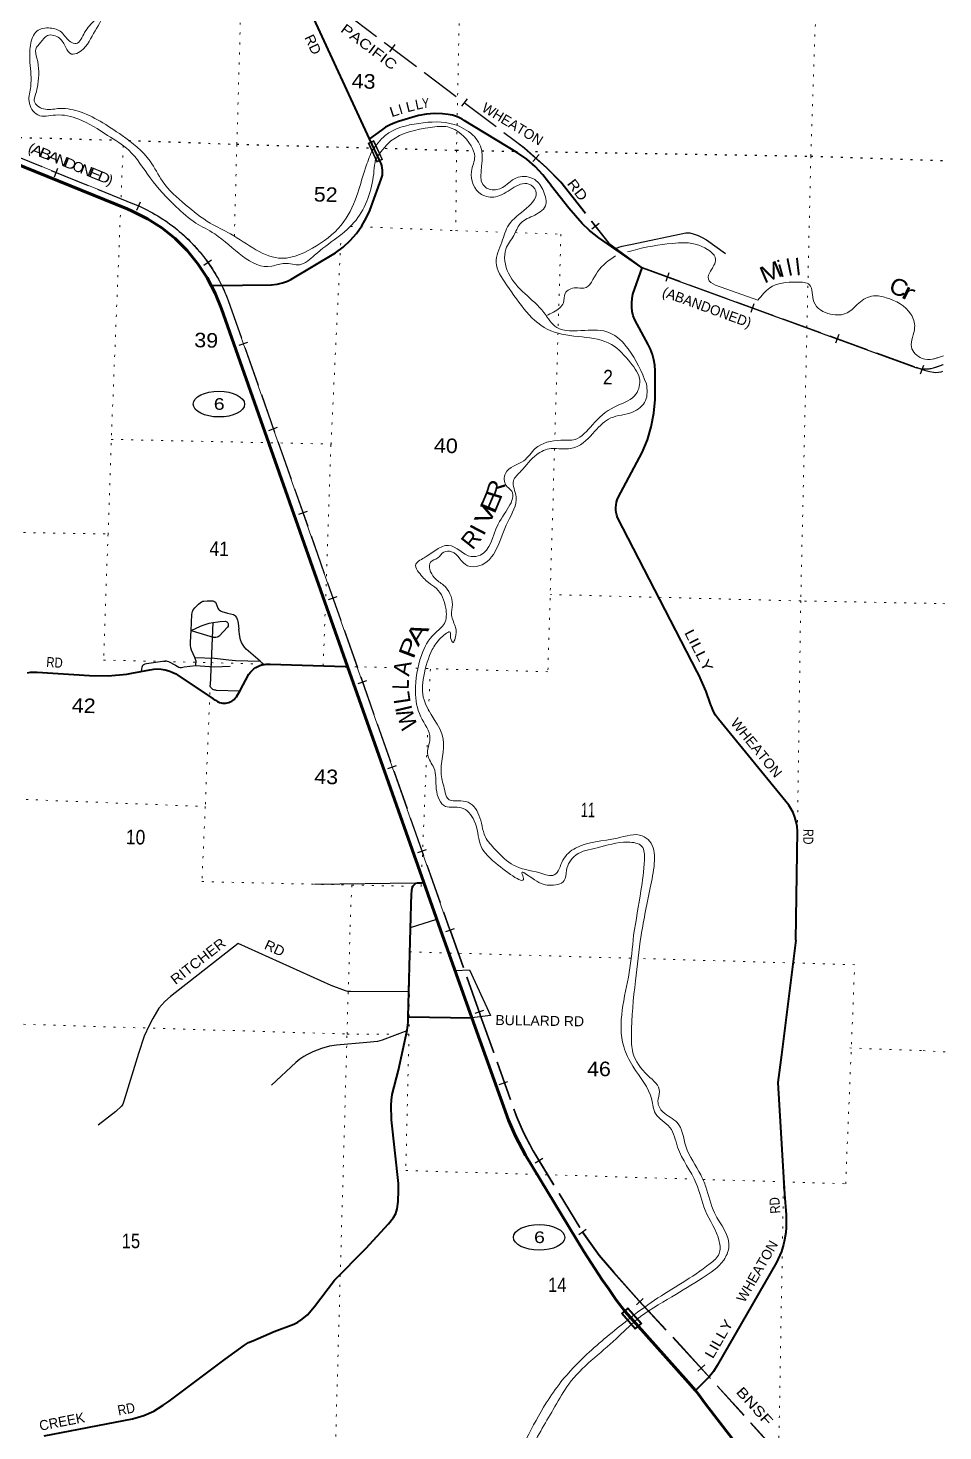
# Model space of a CAD drawing. Header units: feet. Extents: x -757852 to -501257, y -360805 to -170898.
# Drawn here: x -672638 to -661628, y -316927 to -300043 of the extents above; entities that cross this region are included whole.
import ezdxf
from ezdxf.enums import TextEntityAlignment as Align

# ---------------------------------------------------------------- set-up
doc = ezdxf.new("R2010")
doc.units = ezdxf.units.FT
doc.header["$LTSCALE"] = 80
doc.linetypes.add('DOTTED', pattern=[1.5, 0.3, -1.2])
doc.linetypes.add('LONG_DASHED', pattern=[7.5, 6, -1.5])
for name, color, linetype, lineweight in [('17', 7, 'Continuous', 25), ('23', 7, 'Continuous', 70), ('26', 7, 'Continuous', 40), ('27', 7, 'Continuous', 13), ('29', 7, 'Continuous', 25), ('34', 7, 'Continuous', 13), ('39', 7, 'Continuous', 13), ('41', 7, 'Continuous', 13), ('59', 7, 'Continuous', 13), ('6', 7, 'DOTTED', 25), ('61', 7, 'Continuous', 13), ('63', 7, 'Continuous', 25), ('7', 7, 'DOTTED', 13)]:
    doc.layers.add(name, color=color, linetype=linetype, lineweight=lineweight)
doc.layers.add('30', color=7, linetype='Continuous')

msp = doc.modelspace()

# ---------------------------------------------------------------- linework, layer by layer
at = {"layer": '17'}
for centre, major_axis in [((-670341.85, -304569.59), (-309.24, 1)), ((-666487.9, -314597.8), (309.24, -1))]:
    msp.add_ellipse(centre, major_axis=major_axis, ratio=0.500121, dxfattribs=at)
at = {"layer": '23'}
for p, q in [((-667874.34, -310327.79), (-668792.99, -307726.09)), ((-667673.58, -310894.64), (-667874.34, -310327.79)), ((-667673.58, -310894.64), (-667295.82, -311954.81))]:
    msp.add_line(p, q, dxfattribs=at)
for points in [[(-670434.73, -303140.3), (-670480.89, -303051.1), (-670593.63, -302879.88), (-670723.64, -302721.38), (-670869.52, -302577.34), (-671029.65, -302449.33), (-671202.28, -302338.77), (-671385.53, -302246.86), (-671447.35, -302221.05), (-673921.51, -301216.38), (-674613.98, -300935.19), (-674770.41, -300872.89), (-674946.4, -300785.21), (-675112.25, -300679.62), (-675266.16, -300557.28), (-675406.44, -300419.51), (-675531.55, -300267.84), (-675640.12, -300103.92), (-675657.88, -300073.13), (-675695.41, -300002.14)], [(-668792.99, -307726.09), (-670311.99, -303424.09), (-670386.67, -303233.17), (-670434.73, -303140.3)], [(-667295.82, -311954.81), (-666856.61, -313187.42), (-666773.31, -313379.66), (-666652.17, -313608.27), (-665948.58, -314766.45), (-665727.95, -315107.18), (-665654.18, -315213.81), (-665564.01, -315345.04), (-665457.45, -315484.47), (-664692.73, -316340.2), (-664606.94, -316441.72)], [(-664606.94, -316441.72), (-664573.37, -316481.45), (-664491.26, -316597.17), (-663515.28, -317860.75), (-662942.01, -318550.01), (-662072.15, -319536.13)]]:
    msp.add_lwpolyline(points, dxfattribs=at)
at = {"layer": '26'}
for p, q in [((-668529.22, -301377.33), (-668528.09, -301376.51)), ((-668062.19, -311942.9), (-668035.33, -310884.1)), ((-668062.19, -311942.9), (-667295.82, -311954.81))]:
    msp.add_line(p, q, dxfattribs=at)
for points in [[(-668528.09, -301376.51), (-669223.65, -299876.92)], [(-663397.87, -311018.89), (-663379.99, -309709.05), (-663384.12, -309651.52), (-663394.24, -309594.74), (-663410.24, -309539.33), (-663431.94, -309485.89), (-663459.11, -309435.02), (-663483.93, -309397.45), (-664328.08, -308360.88), (-664363.43, -308311.64), (-664393.43, -308258.97), (-664411.23, -308218.34), (-664418.48, -308200.62), (-664430.12, -308168.34), (-664478.11, -308029.87), (-664566.58, -307827.16), (-664585.32, -307792.73), (-665542.78, -305933.89), (-665553.02, -305904.56), (-665560.13, -305874.32), (-665564.05, -305843.5), (-665564.72, -305812.45), (-665562.15, -305781.49), (-665556.35, -305750.97), (-665547.39, -305721.23), (-665536.19, -305694.29), (-665504.78, -305632.14), (-665249.71, -305153.55), (-665185.58, -305000.23), (-665137.83, -304841.05), (-665106.98, -304677.75), (-665093.36, -304512.12), (-665092.95, -304495.09), (-665092.73, -304217.44), (-665092.71, -304191.88), (-665092.25, -304167.44), (-665095.52, -304101.99), (-665105.77, -304036.26), (-665122.83, -303971.96), (-665146.52, -303909.8), (-665176.58, -303850.45), (-665337.34, -303555.64), (-665354.59, -303505.86), (-665366.53, -303454.54), (-665373.05, -303402.26), (-665374.07, -303349.59), (-665369.58, -303297.1), (-665359.62, -303245.36), (-665359.36, -303244.32), (-665247.53, -302930.66), (-665770.44, -302567.75), (-665881.37, -302481.49), (-665970.8, -302396.62), (-666132.32, -302212.74), (-666337.41, -301947.52), (-666356.6, -301922.7), (-666375.06, -301897.52), (-666442.57, -301808.28), (-666534.44, -301710.13), (-666636.06, -301622.13), (-666746.33, -301545.23), (-667389.14, -301155.44), (-667414.24, -301140.22), (-667439.14, -301127.67), (-667460.25, -301117.06), (-667507.86, -301099.09), (-667532.08, -301092.75), (-667557, -301086.22), (-667582.08, -301082.94), (-667651.73, -301073.84), (-667747.14, -301071.42), (-667842.29, -301078.99), (-667936.13, -301096.47), (-667939.85, -301097.38), (-668179.94, -301168.32), (-668224.97, -301182.82), (-668281.77, -301207.11), (-668335.72, -301237.21), (-668386.23, -301272.78), (-668528.09, -301376.51)], [(-668390.6, -301672.92), (-668404.32, -301643.34), (-668528.09, -301376.51)], [(-670434.73, -303140.3), (-670406.35, -303140.11), (-669706.95, -303135.26), (-669641.76, -303126.17), (-669577.87, -303110.32), (-669515.99, -303087.88), (-669474.79, -303068.67), (-668938.5, -302746.9), (-668846.47, -302678.65), (-668762.07, -302601.16), (-668686.24, -302515.27), (-668619.8, -302421.92), (-668563.48, -302322.15), (-668527.16, -302241.01), (-668388.41, -301863.55), (-668379.24, -301838.61), (-668374.29, -301813.55), (-668373.16, -301807.53), (-668370.95, -301780.17), (-668371.61, -301752.73), (-668375.14, -301725.51), (-668381.5, -301698.81), (-668390.61, -301672.92)], [(-672575.92, -307793.98), (-672541.07, -307795.24), (-672530.32, -307796.37), (-671897.31, -307837.12), (-671673.46, -307839.64), (-671450.58, -307818.74), (-671390.46, -307809.04), (-671171.95, -307765.84), (-671126.57, -307758.65), (-671080.69, -307756.25), (-671034.8, -307758.66), (-670989.42, -307765.85), (-670945.04, -307777.75), (-670902.15, -307794.22), (-670861.21, -307815.08), (-670834.11, -307832.08), (-670408.63, -308117.33), (-670383.78, -308133.99), (-670358.63, -308149.13), (-670351.1, -308152.99), (-670333.53, -308159.79), (-670315.35, -308164.72), (-670296.75, -308167.73), (-670277.94, -308168.77), (-670259.13, -308167.83), (-670240.51, -308164.94), (-670222.3, -308160.12), (-670204.69, -308153.42), (-670187.88, -308144.92), (-670172.05, -308134.7), (-670157.38, -308122.89), (-670144.02, -308109.61), (-670132.12, -308095), (-670130.82, -308093.2), (-670084.68, -308015.68), (-669979.54, -307819.04), (-669962.45, -307796.31), (-669943.09, -307775.5), (-669921.65, -307756.82), (-669898.38, -307740.49), (-669873.52, -307726.68), (-669847.36, -307715.54), (-669820.18, -307707.2), (-669792.28, -307701.75), (-669773.32, -307700.07), (-669754.72, -307699.37), (-669723.32, -307699.84), (-668823.87, -307725.21), (-668792.99, -307726.09)], [(-672645.04, -307802.38), (-672610.7, -307796.36), (-672575.92, -307793.98)], [(-668035.33, -310884.1), (-668021.8, -310459.34), (-668021, -310434.22), (-668018.11, -310409.34), (-668017.65, -310406.73), (-668013.82, -310393.35), (-668008.62, -310380.43), (-668002.09, -310368.13), (-667995.28, -310358), (-667972.15, -310332.83), (-667950.49, -310331.71), (-667903.56, -310329.3), (-667874.34, -310327.79)], [(-663397.87, -311018.89), (-663571.3, -312399.46), (-663613.65, -312731.91), (-663534.44, -314078.9), (-663515.34, -314325.08), (-663514.91, -314480.42), (-663519.48, -314539.85), (-663534.43, -314626.19), (-663546.9, -314683.88), (-663572.03, -314766.17), (-663632.93, -314900.24), (-664343.8, -316139.69), (-664390.51, -316210.38), (-664437.07, -316271.07), (-664606.94, -316441.72)], [(-672445.75, -316986.5), (-671380.82, -316780.2), (-671244.97, -316741.24), (-671126.17, -316690.94), (-671011.94, -316617.79), (-670938.8, -316567.08), (-670264.97, -316062.69), (-670033.64, -315894.14), (-669985, -315864.55), (-669934.74, -315841.69), (-669675.92, -315732.25), (-669441.26, -315640.52), (-669393.29, -315619.95), (-669338.79, -315583.68), (-669274.49, -315528.51), (-669190.43, -315430.19), (-668951.57, -315111), (-668573.76, -314730.53), (-668300.1, -314434.65), (-668240.7, -314356.93), (-668213.29, -314308.92), (-668197.3, -314254.06), (-668183.59, -314164.9), (-668179.02, -314034.6), (-668179.19, -313948.26), (-668265.66, -313182.49), (-668269.27, -313004.75), (-668264.7, -312945.31), (-668254.45, -312877.07), (-668179.37, -312584.05), (-668077.36, -312104.9), (-668064.8, -312009.19), (-668062.19, -311942.9)]]:
    msp.add_lwpolyline(points, dxfattribs=at)
at = {"layer": '29'}
for p, q in [((-665247.53, -302930.66), (-661956.98, -304127.52)), ((-670414.4, -307197.63), (-670448.47, -307949.93)), ((-670674.52, -307295.39), (-670397.94, -307376.25)), ((-669803.88, -307698.75), (-669845.89, -307663.14)), ((-670372.55, -308012.33), (-670087.91, -308019.53)), ((-667975.49, -310333), (-669192.43, -310348.99)), ((-668034.78, -310866.86), (-667718.15, -310768.78))]:
    msp.add_line(p, q, dxfattribs=at)
for points in [[(-665575.67, -302701.12), (-665526.91, -302679.52), (-665490.18, -302668.71), (-665369.17, -302642.77), (-664720.89, -302508.73), (-664673.34, -302508.73), (-664634.45, -302519.54), (-664573.94, -302541.15), (-664524.24, -302562.77), (-664472.38, -302593.04), (-664243.32, -302757.35)], [(-661956.98, -304127.52), (-661890.34, -304143.45), (-661857.11, -304146.96), (-661819.02, -304146.69), (-661794.71, -304144.53), (-661770.67, -304140.47), (-661715.57, -304125.34), (-661690.45, -304117.5), (-661626.97, -304091.83)], [(-670674.52, -307295.39), (-670668.69, -307101.56), (-670665.18, -307083.45), (-670662.2, -307071.29), (-670656, -307057.51), (-670649.24, -307045.34), (-670633.03, -307022.64), (-670588.73, -306977.24), (-670563.88, -306956.7), (-670554.97, -306951.03), (-670544.43, -306944.81), (-670534.44, -306941.84), (-670521.74, -306939.4), (-670481.76, -306938.32), (-670415.05, -306937.51), (-670403.96, -306939.4), (-670389.92, -306946.97), (-670382.09, -306952.65), (-670376.95, -306961.02), (-670354.26, -307024.8), (-670345.36, -307038.05), (-670337.79, -307046.69), (-670320.77, -307058.32), (-670304.3, -307065.61), (-670238.65, -307084.26), (-670166.25, -307101.56), (-670153.84, -307108.04), (-670144.39, -307116.96), (-670129.52, -307139.39), (-670117.1, -307169.12), (-670111.7, -307187.49), (-670108.99, -307204.25), (-670100.88, -307276.13)], [(-670674.52, -307295.39), (-670562.53, -307241.82), (-670530.12, -307229.39), (-670493.92, -307217.5), (-670457.73, -307207.23), (-670414.4, -307197.63)], [(-670414.4, -307197.63), (-670356.16, -307188.85), (-670325.36, -307186.69), (-670265.4, -307183.45), (-670254.05, -307185.61), (-670245.95, -307190.48), (-670235.14, -307200.74), (-670230.28, -307210.47), (-670228.12, -307234.26), (-670230.28, -307241.82), (-670238.92, -307254.8), (-670339.95, -307361.28), (-670350.76, -307369.92), (-670361.02, -307374.79), (-670377.23, -307377.49), (-670388.57, -307376.95), (-670397.94, -307376.25), (-670421.53, -307369.38)], [(-669845.89, -307663.14), (-670012.28, -307518.28), (-670034.97, -307494.5), (-670051.18, -307471.8), (-670070.63, -307438.29), (-670082.52, -307405.85), (-670090.08, -307364.78), (-670100.88, -307276.13)], [(-670632.63, -307619.04), (-670670.85, -307530.72), (-670680.57, -307501.53), (-670683.81, -307472.34), (-670683.81, -307434.51), (-670674.52, -307295.39)], [(-670632.63, -307619.04), (-670394.75, -307626.78), (-670221.84, -307647.41)], [(-670619.25, -307655.3), (-670620.06, -307649.63), (-670622.22, -307641.52), (-670632.63, -307619.04)], [(-671271.8, -307784.57), (-671266.21, -307733.4), (-671262.69, -307721.23), (-671255.4, -307711.78), (-671246.48, -307703.94), (-671228.39, -307695.56), (-671210.83, -307690.97), (-670991.49, -307660.7), (-670974.47, -307659.89), (-670965.29, -307660.97), (-670946.11, -307668.26), (-670862.91, -307712.59), (-670824, -307733.67), (-670809.96, -307737.45), (-670798.07, -307738.53), (-670791.05, -307737.45), (-670758.1, -307733.13), (-670622.49, -307716.58)], [(-670619.25, -307655.3), (-670622.49, -307716.58), (-670398.89, -307732.28), (-670207.68, -307723.43)], [(-670221.84, -307647.41), (-670140.86, -307654.49), (-669845.89, -307663.14)], [(-670372.55, -308012.33), (-670389.66, -308011.49), (-670401.54, -308008.25), (-670413.97, -308002.84), (-670425.59, -307993.93), (-670442.6, -307974.19), (-670446.38, -307964.46), (-670448.47, -307949.93)], [(-668054.62, -311644.44), (-668757.97, -311639.67), (-668790.9, -311637.61), (-668816.23, -311631.13), (-668991.97, -311567.32), (-670108.46, -311060.64), (-670922.82, -311697.32), (-670991.4, -311760.32), (-671062.76, -311837.34), (-671135.74, -311962.39), (-671182.11, -312047.37), (-671240.07, -312175.31), (-671310.17, -312384.89), (-671485.35, -312960.11), (-671498, -312994.57), (-671515.48, -313019.28), (-671582.06, -313084.76), (-671796.04, -313247.26)], [(-667497.92, -311387.63), (-667326.26, -311377.67), (-667074.85, -311927.28), (-667295.82, -311954.81)], [(-668078.37, -312112.59), (-668378.68, -312224.66), (-668432.84, -312238.88), (-668562.1, -312253.13), (-668924.67, -312284.18), (-669011.15, -312298.38), (-669107.82, -312325.36), (-669212.77, -312366.54), (-669282.73, -312399.49), (-669319.78, -312420.08), (-669367.11, -312453.02), (-669416.63, -312491.19), (-669709.02, -312766.65)]]:
    msp.add_lwpolyline(points, dxfattribs=at)
at = {"layer": '34'}
for p, q in [((-674585.21, -300856.2), (-671356.67, -302164.14)), ((-670229.24, -303323.52), (-667565.27, -310896.32))]:
    msp.add_line(p, q, dxfattribs=at)
msp.add_arc((-672133.58, -304047.5), 2037.32, 20.8157, 67.58339, dxfattribs=at)
at = {"layer": '39'}
msp.add_line((-664366.47, -303136.38), (-663855.15, -303318.61), dxfattribs=at)
for points in [[(-673909.71, -295794.79), (-674002.76, -295816.37), (-674036.71, -295954.19), (-674057.66, -296058.18), (-674158.92, -296085.57), (-674258.06, -296109), (-674203.7, -296178.85), (-674043.86, -296141), (-673990.75, -296329.45), (-674006.84, -296694.97), (-673858.52, -297002.66), (-673745.65, -297210.84), (-673795.94, -297358.26), (-674007.84, -297388.66), (-674416.85, -297423.73), (-674561.95, -297510.24), (-674573.4, -297706.99), (-674435.56, -297811.3), (-674213.62, -298000.35), (-674154.15, -298176.91), (-674223.26, -298277.57), (-674352.75, -298308.21), (-674559.91, -298312.6), (-674700.53, -298455.54), (-674796.5, -298656.01), (-674911.95, -298833.82), (-675121.78, -299081.44), (-675182.76, -299325.09), (-675117.82, -299521.91), (-675028.32, -299556.53), (-674962.98, -299592.5), (-674781.76, -299800.54), (-674547.73, -300134.7), (-674364.51, -300342.8), (-674189.97, -300647.18), (-674192.66, -300818.02), (-674151.84, -300941.8), (-674044.98, -301003.03), (-673938.56, -301080.34), (-673744.21, -300956.96), (-673552.89, -300724.92), (-673440.24, -300502.8), (-673208.7, -300269.85), (-672505.38, -299766.28), (-672196.04, -299627.95), (-672087.48, -299554.51), (-671988.47, -299462.71), (-671907.3, -299434.77), (-671791.06, -299520.39), (-671746.54, -299728.72), (-671834.92, -299945.47), (-671957.62, -300094.94), (-672059.8, -300228.88), (-672127.6, -300208.93), (-672236.98, -300093.33), (-672372.3, -300043.38), (-672532.14, -300081.24), (-672609.15, -300250.05), (-672614.84, -300457), (-672606.79, -300748.79), (-672625.71, -300925.22), (-672521.67, -301088.93), (-672306.64, -301090.78), (-672028.55, -301138.6), (-671680.18, -301335.13), (-671425.83, -301515.02), (-671169.6, -301845.76), (-670855.56, -302194.17), (-670617.71, -302389.69), (-670392.16, -302520.52), (-669705.35, -302909.29), (-669547.63, -302875.4), (-669371.21, -302892.29), (-669189.44, -302775.59), (-668691.05, -302353.9), (-668478.73, -301796.69), (-668462.92, -301660.39), (-668455.41, -301623.39)], [(-673351.1, -296240.37), (-673581.48, -296211.95), (-673683.66, -296126.72), (-673809.18, -295940.3), (-673858.51, -295906.78), (-673907.99, -295951.68), (-673916.62, -296045.95), (-673857.26, -296226.53), (-673878.69, -296420.99), (-673908.25, -296691.64), (-673821.99, -296917.19), (-673648.98, -297131.04), (-673638.38, -297330.4), (-673680.58, -297476.03), (-673817.67, -297490.38), (-674323.09, -297522.81), (-674477.46, -297580.92), (-674469.96, -297673.62), (-674278.11, -297787.45), (-674065.89, -297964.17), (-674051.77, -298181.72), (-674121.19, -298366.82), (-674249.61, -298431.68), (-674498.51, -298418.84), (-674597.46, -298508.63), (-674730.25, -298732.22), (-674843.07, -298960.37), (-674994.06, -299115.09), (-675071.02, -299281.89), (-674970.77, -299437.46), (-674759.54, -299650.34), (-674624.91, -299871.19), (-674489.5, -300063.9), (-674330.9, -300217.04), (-674123.09, -300554.5), (-674097.31, -300786.45), (-674035.86, -300890.68), (-673888.22, -300930.91), (-673708.77, -300764.9), (-673501.81, -300402.59), (-673197.41, -300151.52), (-672257.93, -299539.79), (-672082.27, -299438.03), (-671954.97, -299340.97), (-671759.34, -299390.56), (-671664.5, -299596.24), (-671714.09, -299864.33), (-671849.44, -300107.95), (-672030.65, -300338.26), (-672115.57, -300356.04), (-672183.77, -300277.77), (-672261.07, -300165.06), (-672402.91, -300133.03), (-672487.64, -300217.18), (-672546.09, -300296.01), (-672531.05, -300407.01), (-672521.65, -300722.96), (-672546.95, -300838.9), (-672563.34, -300922.9), (-672451.34, -301016.45), (-672278.38, -301013.14), (-672033.99, -301043.95), (-671770, -301165.78), (-671507.33, -301335.84), (-671168.14, -301646.73), (-671020, -301888.05), (-670744.31, -302169.06), (-670446.87, -302390.34), (-670201.24, -302521.72), (-669582.13, -302814.13), (-669167.46, -302663.69), (-668836.28, -302372.05), (-668669.93, -302024.71), (-668577.33, -301727.64), (-668502.72, -301526.33)], [(-668502.72, -301526.33), (-668339.41, -301336.01), (-667937.4, -301190.16), (-667511.63, -301203.81), (-667287.11, -301330.84), (-667177.21, -301520.67), (-667134.44, -301960.13), (-666996.51, -301988.03), (-666741.13, -301838.17), (-666540.93, -301867.78), (-666434.22, -302007.43), (-666412.97, -302184.96), (-666565.04, -302305.47), (-666718.44, -302401.81), (-666792.62, -302540.54), (-666887.54, -302702.83), (-666855.38, -302995.27), (-666430.17, -303467.37), (-666276.3, -303646.51), (-665939.58, -303681.86), (-665640.85, -303710.14), (-665415.06, -303905.32), (-665194.94, -304326.23)], [(-668455.41, -301623.39), (-668270.88, -301402.23), (-667796.66, -301238.92), (-667586.84, -301233.93), (-667307.64, -301460.74), (-667262.92, -301588.64), (-667302.04, -301768.54), (-667183.02, -302045.26), (-667010.94, -302074.1), (-666811.17, -301972.99), (-666610.77, -301922.17), (-666526.56, -302002.89), (-666638.82, -302210.95), (-666853.41, -302412.2), (-666937.49, -302619.02), (-667004.55, -302864.51), (-666879.28, -303133.36), (-666347.76, -303686.78), (-665969.91, -303761.46), (-665616.6, -303851.55), (-665387.45, -304070.96)], [(-665422.4, -302737.75), (-665356.27, -302718.56), (-664887.62, -302634.86), (-664566.63, -302657.71), (-664363.89, -302829.9), (-664424.45, -302969.25), (-664451.21, -303065.04), (-664366.47, -303136.38)], [(-666400.8, -303502.89), (-666239.65, -303410.24), (-666195.81, -303351.12), (-666174.58, -303237.08), (-666048.11, -303170.16), (-665949.75, -303174.87), (-665783.47, -302976.32), (-665568.43, -302785.81)], [(-663855.15, -303318.61), (-663712.36, -303169.69), (-663384.81, -303100.23), (-663234.94, -303132.48), (-663180.32, -303339.07), (-662979.37, -303487.34), (-662779.91, -303470.67), (-662642.02, -303353.8), (-662462.72, -303266.2), (-662310.56, -303288.46), (-662014.47, -303485.57), (-661968.68, -303647.69), (-662007.23, -303879.88), (-661878.42, -304020.14), (-661751.99, -304027.62), (-661710.31, -304016.98), (-661668.26, -304004.05), (-661622.89, -303986.7)], [(-665387.45, -304070.96), (-665276.76, -304285.12), (-665338.09, -304468.44), (-665585.05, -304604.45), (-665846.23, -304818.49), (-666056.08, -304993.72), (-666227.25, -305005.13), (-666533.48, -305103.33), (-666672.2, -305250.34), (-666893.5, -305403.14), (-666883.47, -305550.2), (-666830.57, -305599.91), (-666980.66, -306014.05), (-667193.92, -306386.24), (-667304.95, -306403.31), (-667576.64, -306269.2), (-667718.68, -306317.6), (-667870.19, -306418.02), (-667975.28, -306511.66), (-667935.37, -306595.19), (-667818.12, -306717.04), (-667723.58, -306787.99), (-667611.55, -307026.31), (-667626.62, -307208.88), (-667748.61, -307332.22), (-667904.6, -307595.39), (-667976.74, -308025.74), (-667912.78, -308331.11), (-667801.35, -308591.54), (-667829.03, -308793.87), (-667754.84, -308946.71), (-667725.66, -309200.87), (-667614.85, -309411.01), (-667426.32, -309426.22), (-667267.88, -309585.38), (-667197.12, -309862.79), (-667008.53, -310095.17), (-666679.42, -310261.01), (-666696.12, -310210.28), (-666577.2, -310271.85), (-666362.54, -310360.16), (-666186.14, -310304.66), (-666158.66, -310182.75), (-666047.01, -309996.79), (-665791.33, -309909.28), (-665421.6, -309840.97), (-665252.14, -309891.85), (-665220.41, -310053.58), (-665262.83, -310426.43), (-665350.43, -310962.06)], [(-665194.94, -304326.23), (-665207.01, -304526.31), (-665363.65, -304666.81), (-665624.86, -304736.07), (-665816.19, -304895.72), (-666056.72, -305090.22), (-666218.02, -305107.93), (-666342.55, -305104.53), (-666517.39, -305176.15), (-666707.88, -305378.06), (-666797.45, -305492.23), (-666764.54, -305684.16), (-666865.29, -305985.03), (-667211.58, -306516.46), (-667348.22, -306514.73), (-667540.58, -306346.6), (-667635.15, -306350.04), (-667707.44, -306420.46), (-667793.24, -306470.39), (-667748.17, -306658.62), (-667638.06, -306748.1), (-667531.88, -306980.23), (-667541.45, -307108.66), (-667493.32, -307258.77), (-667498.86, -307387.31), (-667522.34, -307436.94), (-667553.04, -307383.82), (-667559.14, -307313.28), (-667665.47, -307378.73), (-667774, -307524.56), (-667877.31, -307845.47), (-667873.05, -308129.11), (-667642.73, -308597.89), (-667666.61, -309027.54), (-667623.6, -309217.73), (-667588.15, -309317.23), (-667372, -309351.29), (-667211.66, -309514.53), (-667136.38, -309773.97), (-667014.1, -309932.14), (-666796.12, -310119.07), (-666481.09, -310212.14), (-666304.83, -310235.06), (-666201.49, -310058.92), (-666048.7, -309912.29), (-665544.86, -309791.35), (-665246.65, -309765.32), (-665157.97, -309830.08), (-665100, -310060.89), (-665144.23, -310353.26), (-665207.2, -310669.24), (-665261.15, -310965.02)], [(-665350.18, -310960.53), (-665404.15, -311408.69), (-665469.75, -312301.74), (-665358.41, -312538.43), (-665131.58, -312941.55), (-665088.38, -313105.78), (-664914.64, -313273.98), (-664821.39, -313510.12), (-664597.61, -313947.34), (-664488.93, -314270.44), (-664319.54, -314645.67), (-664322.03, -314792.42), (-664430.28, -314913.84), (-665099.07, -315354.11), (-665421.94, -315591.69), (-665913.03, -316005.19), (-666224.74, -316337.64), (-666401.32, -316589.72), (-666639.62, -317018.94), (-666762.56, -317357.13), (-666703.28, -317652.58), (-666444.36, -317861.58), (-665794.8, -318178.99), (-665472.66, -318096.26), (-665003.86, -317885.23), (-664624.11, -317693.62), (-664417.21, -317567.16), (-664194.7, -317652.36), (-664160.21, -317838.45), (-664272.27, -318215.19), (-664422.94, -318671.2), (-664597.52, -318923.35), (-664759.11, -319276.45), (-664947.18, -319510.09), (-665067.82, -319707.55), (-665026, -319851.63), (-664733.63, -319953.03), (-664226.97, -320145.42), (-663856.87, -320202.92), (-663592.94, -320052.04), (-663288.63, -319829.99), (-662952.66, -319689.34), (-662813.2, -319599.05), (-662696.44, -319658.91), (-662677.03, -319812.36), (-662748.5, -320045.52), (-662970.4, -320398.8), (-663282.3, -320737.28), (-663612.39, -321079.24), (-663871.8, -321344.9), (-663937.63, -321590.29), (-663869.92, -321807.56), (-663654.19, -321983.06), (-663488.54, -321955.91), (-663237.89, -321844.86), (-663165.13, -321897.35), (-663116.08, -322067.79), (-663138.9, -322221.97), (-663280.33, -322376.57), (-663621.33, -322746.35), (-663833.19, -323099.94), (-663861.9, -323380.65), (-663643.21, -323590.44), (-663347.18, -323506.91), (-663102.16, -323317.24), (-662878.89, -323050.49), (-662544.07, -322750.92), (-662264.64, -322487.88), (-662156.12, -322394.13)], [(-665261.15, -310965.02), (-665328.86, -311509.53), (-665377.13, -312165.77), (-665359.44, -312375.48), (-665178.87, -312648.47), (-665038.19, -312845.83), (-665057.83, -312961.89), (-664997.39, -313088.43), (-664826.38, -313214.31), (-664722.61, -313501.05), (-664542.25, -313846.45), (-664482.31, -313989.06), (-664375.39, -314304.06), (-664205.34, -314723.56), (-664266.13, -314870.55), (-664524.06, -315087.98), (-664890.81, -315314.18), (-665317.39, -315590.85), (-665559.5, -315816.81), (-666131.09, -316364.62), (-666298.19, -316635.1), (-666593.97, -317169.17), (-666651.58, -317408.77), (-666570.16, -317572.15), (-666122.09, -317905.56), (-665690.69, -318061.47), (-665376.09, -317962.42), (-664800.4, -317674.19), (-664596.62, -317583.84), (-664413.05, -317496.89), (-664164.83, -317530.58), (-664072.72, -317738.53), (-664103.81, -318031.24), (-664278.27, -318476.48), (-664567.32, -319052.99), (-664677.45, -319301.06), (-664808.18, -319500.23), (-664936.42, -319683.39), (-664885.22, -319783.5), (-664524.51, -319884.96), (-664217.43, -320031.06), (-663949.87, -320089.47), (-663708.12, -320006.31), (-663345.51, -319784.01), (-663018.04, -319592.83), (-662828.56, -319510.08), (-662652.27, -319529.52), (-662555.68, -319657.16), (-662626.36, -319864.19), (-662718.62, -320185.21), (-662905.67, -320451.05), (-663454.77, -321051.84), (-663733.83, -321302.83), (-663848.65, -321572.88), (-663744.42, -321779.19), (-663616.29, -321861.52), (-663448.07, -321816.35), (-663181.02, -321760.1), (-663032.28, -321891.33), (-663033.61, -322197.01), (-663132.28, -322399.17), (-663356.01, -322615.63), (-663716.81, -323041.12), (-663786.03, -323266.3), (-663700.1, -323413.72), (-663523.59, -323491.49), (-663254.75, -323376.97), (-663036.4, -323073.86), (-662713.38, -322765.89), (-662412.32, -322453.22), (-662245.77, -322331.57), (-662151.69, -322298.75)]]:
    msp.add_spline(points, degree=3, dxfattribs=at)
at = {"layer": '59'}
for points in [[(-665418.65, -315445.29), (-665253.51, -315632.99), (-665332.34, -315702.35), (-665497.49, -315514.66)], [(-665486.19, -315515.38), (-665419.37, -315456.58), (-665264.79, -315632.26), (-665331.61, -315691.06)]]:
    msp.add_lwpolyline(points, close=True, dxfattribs=at)
at = {"layer": '6'}
msp.add_line((-667177.79, -301519.3), (-666724.75, -301526.78), dxfattribs=at)
for points in [[(-685210.53, -301082.49), (-684050.63, -301125.53), (-678954.13, -301166.38), (-677464.15, -301219.97), (-674176.29, -301319.15), (-671589.11, -301391.84)], [(-671428.08, -301396.78), (-670125.29, -301442), (-668522.84, -301485.83)], [(-668341.23, -301490.79), (-667481.98, -301514.29), (-667278.22, -301517.65)], [(-666531.44, -301529.97), (-663218.48, -301584.63), (-661556.02, -301641.71)]]:
    msp.add_lwpolyline(points, dxfattribs=at)
at = {"layer": '61'}
for p, q in [((-668476.89, -301397.71), (-668371.78, -301624.54)), ((-668371.78, -301624.54), (-668439.83, -301656.07))]:
    msp.add_line(p, q, dxfattribs=at)
msp.add_lwpolyline([(-668439.83, -301656.07), (-668544.94, -301429.24), (-668476.89, -301397.71)], dxfattribs=at)
msp.add_lwpolyline([(-668480.78, -301408.32), (-668534.32, -301433.13), (-668435.93, -301645.45), (-668382.39, -301620.64)], close=True, dxfattribs=at)
at = {"layer": '63'}
for p, q in [((-668286.35, -300330.45), (-668219.76, -300242.13)), ((-667417.69, -300985.3), (-667351.11, -300896.98)), ((-666561.94, -301649.31), (-666488.3, -301566.78)), ((-672320.67, -301834.14), (-672279.14, -301731.63)), ((-671327.81, -302234.78), (-671283.32, -302133.51)), ((-665853.86, -302459.51), (-665766.74, -302391.36)), ((-670520.89, -302896.86), (-670430.74, -302832.77)), ((-664960.27, -303088.91), (-664922.45, -302984.97)), ((-663937.99, -303460.84), (-663900.17, -303356.9)), ((-662915.7, -303832.77), (-662877.89, -303728.82)), ((-670097.23, -303859.99), (-669992.89, -303823.29)), ((-661897.13, -304203.26), (-661859.32, -304099.31)), ((-669739.38, -304885.12), (-669635.04, -304848.42)), ((-669381.11, -305895.71), (-669276.76, -305859)), ((-669023.25, -306920.84), (-668918.91, -306884.13)), ((-668664.98, -307931.42), (-668560.64, -307894.71)), ((-668307.13, -308956.55), (-668202.78, -308919.84)), ((-667948.85, -309967.13), (-667844.51, -309930.43)), ((-667610.85, -310915.84), (-667506.66, -310878.71)), ((-667259.43, -311899.89), (-667155.24, -311862.76)), ((-666967.06, -312757.56), (-666862.87, -312720.43)), ((-666537.02, -313701.16), (-666442.48, -313643.73)), ((-666010.22, -314564.62), (-665920.42, -314500.04)), ((-665315.31, -315408.46), (-665234.43, -315333.01)), ((-664577.34, -316206.61), (-664495.3, -316132.41))]:
    msp.add_line(p, q, dxfattribs=at)
at = {"layer": '63', "linetype": 'LONG_DASHED'}
for p, q in [((-667563.65, -310897.85), (-667199.29, -311920.41)), ((-667559.79, -310896.47), (-667195.43, -311919.03))]:
    msp.add_line(p, q, dxfattribs=at)
for points in [[(-668827.36, -299854.23), (-666663.76, -301485.29), (-666397.63, -301722.74), (-666227.36, -301893.5), (-665648.01, -302634.01), (-665245.58, -302927), (-661950.49, -304125.83), (-661878.44, -304153.2), (-661823.78, -304167.29), (-661784.03, -304176.41), (-661742.62, -304184.7), (-661712.81, -304188.01), (-661681.34, -304185.52), (-661651.52, -304179.72), (-661628.26, -304173.32)], [(-674584.78, -300855.19), (-671356.25, -302163.12), (-671330.97, -302173.75), (-671298.5, -302188.02), (-671266.27, -302202.8), (-671234.01, -302218.24), (-671202.38, -302234.34), (-671170.86, -302250.71), (-671139.69, -302267.87), (-671108.58, -302285.48), (-671078.15, -302303.57), (-671047.88, -302322.37), (-671017.93, -302341.51), (-670988.2, -302361.18), (-670959.09, -302381.52), (-670930.04, -302402.31), (-670901.49, -302423.51), (-670873.35, -302445.31), (-670845.71, -302467.52), (-670818.32, -302490.25), (-670791.24, -302513.31), (-670764.76, -302537.06), (-670738.6, -302561.13), (-670712.86, -302585.8), (-670687.44, -302610.8), (-670662.71, -302636.29), (-670638.27, -302662.11), (-670614.34, -302688.35), (-670590.84, -302715.17), (-670567.92, -302742.22), (-670545.21, -302769.79), (-670523.28, -302797.66), (-670501.59, -302826.04), (-670480.66, -302854.73), (-670460.03, -302883.73), (-670439.98, -302912.97), (-670420.34, -302942.8), (-670401.48, -302972.91), (-670383, -303003.18), (-670364.94, -303034.03)], [(-670364.93, -303034.05), (-670347.53, -303064.93), (-670330.62, -303096.23), (-670314.39, -303128.01), (-670298.62, -303159.73), (-670283.34, -303191.87), (-670268.76, -303224.5), (-670254.64, -303257.06), (-670241.08, -303289.86), (-670228.21, -303323.14), (-667563.56, -310897.85)], [(-667199.38, -311920.45), (-666761.32, -313149.85), (-666680.97, -313335.27), (-666563.12, -313557.68), (-665969.86, -314534.24)], [(-667195.52, -311919.07), (-666757.5, -313148.35), (-666677.27, -313333.49), (-666559.55, -313555.65), (-665966.36, -314532.11)], [(-665966.53, -314531.85), (-665764.99, -314812.11), (-665589.6, -315017.56), (-665285.7, -315360.16), (-664746.28, -315938.42), (-662051.33, -318918.13)]]:
    msp.add_lwpolyline(points, dxfattribs=at)
at = {"layer": '63', "linetype": 'LONG_DASHED', "lineweight": 13}
for points in [[(-668829.97, -299857.39), (-666666.36, -301488.46), (-666400.45, -301725.72), (-666230.44, -301896.22), (-665650.89, -302636.99), (-665247.53, -302930.66), (-661951.61, -304129.79), (-661881.88, -304143.97), (-661816.52, -304145.06), (-661758.77, -304135.25), (-661625.72, -304093.12)], [(-665969.86, -314534.24), (-665768.22, -314814.64), (-665592.69, -315020.25), (-665288.73, -315362.92), (-664749.3, -315941.19), (-662054.37, -318920.88)]]:
    msp.add_lwpolyline(points, dxfattribs=at)
at = {"layer": '7'}
for p, q in [((-666260.65, -303709.83), (-666299.71, -305020.01)), ((-671636.13, -304993.95), (-668996.4, -305050.05)), ((-667953.57, -307749.21), (-667972.69, -307748.72)), ((-667818.32, -308264.67), (-667796.32, -307751.17)), ((-668742.43, -310357.41), (-668762.25, -310861.38)), ((-665383.27, -311238.52), (-668040.6, -311161.91)), ((-662750.61, -312317.97), (-661864.53, -312350.51))]:
    msp.add_line(p, q, dxfattribs=at)
for points in [[(-662738.24, -290808.06), (-662748.47, -291151.48), (-663039.73, -296403.72), (-663218.48, -301584.63), (-663339.65, -306938.03), (-663397.94, -311019.45)], [(-674903.33, -296622.86), (-677406.89, -296583.89), (-677497.65, -298859.63), (-677538.35, -301215.15), (-677605.15, -303350.78), (-674218.44, -303435.35), (-674291.04, -306073.52), (-673788.95, -306089.26), (-673174.37, -306108.08), (-671675.52, -306132.98)], [(-670155.7, -302547.05), (-670125.29, -301442), (-670077.66, -299758.26), (-669785.92, -299767.25), (-668356.42, -299835.5), (-667448.75, -299868.37), (-667475.85, -301210.89)], [(-667477.59, -301296.9), (-667481.98, -301514.29), (-667490.5, -302481.24)], [(-671493.37, -301456.79), (-671633.32, -304919.69), (-671675.52, -306132.98), (-671729.31, -307649.65), (-670435.67, -307681.01), (-669085.95, -307719.93)], [(-668323.64, -307739.64), (-669085.95, -307719.93), (-668992.49, -305054.18), (-668871.25, -302536.73)], [(-668757.44, -302429.93), (-667490.5, -302481.24), (-666894.68, -302501.32)], [(-666774.6, -302505.37), (-666225.31, -302523.88), (-666258.92, -303651.67)], [(-666302.21, -305104.08), (-666382.27, -307789.84), (-667857.25, -307751.7)], [(-673172.17, -306115.53), (-673262.33, -309304.82), (-670505.42, -309412.39)], [(-661710.73, -306969.03), (-663339.65, -306938.03), (-666349.84, -306861.11)], [(-657676.72, -307056.5), (-658005, -307037.93), (-661710.73, -306969.03)], [(-670435.67, -307681.01), (-670505.42, -309412.39), (-670546.37, -310316.12)], [(-670546.37, -310316.12), (-668742.43, -310357.41), (-667908.75, -310376.19), (-667829.16, -308517.94)], [(-669276.1, -333373.33), (-669224.56, -328024.79), (-669143.15, -322685.2), (-668945.38, -317353.17), (-668799.82, -312150.29), (-668762.25, -310861.38)], [(-668035.33, -310884.1), (-668042.88, -311196.18), (-668054.16, -312152.83), (-668092.42, -313792.9), (-664620.57, -313897.05)], [(-664515.55, -313900.21), (-662798.73, -313951.71), (-662689.72, -311316.17), (-665291.93, -311241.15)], [(-674145.17, -311971.81), (-673890.68, -311997.64), (-668799.82, -312150.29), (-668054.16, -312152.83)], [(-661864.53, -312350.51), (-658142.53, -312571.24), (-652452.81, -312601.91), (-647431.98, -312820), (-642045.02, -313062.94), (-636717.81, -313348.35), (-631397.08, -313581.3), (-630365.95, -313625.36)], [(-663612.41, -319951.62), (-663612.48, -317609.71), (-663546.22, -313931.84)]]:
    msp.add_lwpolyline(points, dxfattribs=at)

# ---------------------------------------------------------------- texts
at = {"layer": '17', "width": 1.25}
for p in [(-670337.84, -304637.9), (-666483.91, -314666.11)]:
    msp.add_text(' 6 ', height=140, dxfattribs=at).set_placement(p, align=Align.CENTER)
at = {"layer": '27'}
for s, rotation, width, p in [('RD', 294.883, 1.05, (-669315.15, -300156.02)), ('L', 17.919, 1.2, (-668264.31, -301117.9)), ('L', 14.461, 1.1, (-668073.19, -301057.96)), ('Y', 4.903, 0.8, (-667891.72, -301009.83)), ('RD', 307.714, 1.2, (-666159.03, -301917.32)), ('LILLY', 297.252, 1.3, (-664744.48, -307318.54)), ('RD', 356.317, 0.85, (-672421.12, -307731.23)), ('WHEATON', 309.158, 1.05, (-664191.27, -308409.35)), ('RD', 269.215, 0.8, (-663307.1, -309682.28)), ('BULLARD RD', 359.11, 1.05, (-667015.11, -312041.32)), ('RD', 94.436, 0.85, (-663583.96, -314306.39)), ('LILLY', 60.164, 1.2, (-664397.38, -316066.28)), ('RD', 10.964, 0.9, (-671547.66, -316741.22))]:
    msp.add_text(s, height=120, rotation=rotation, dxfattribs=dict(at, width=width)).set_placement(p)
for s, rotation, p in [('I', 16.461, (-668159.92, -301084.2)), ('L', 11.976, (-667965.78, -301028.63)), ('WHEATON', 328.768, (-667189.01, -301036.87)), ('WHEATON', 60.164, (-664016.14, -315391.18)), ('CREEK', 10.964, (-672490.86, -316925.63))]:
    msp.add_text(s, height=120, rotation=rotation, dxfattribs=at).set_placement(p)
at = {"layer": '30'}
for s, rotation, width, p in [('RITCHER', 38.019, 1.1, (-670863.82, -311562.34)), ('RD', 335.591, 1.05, (-669805.51, -311121.25))]:
    msp.add_text(s, height=120, rotation=rotation, dxfattribs=dict(at, width=width)).set_placement(p)
at = {"layer": '41'}
for s, rotation, width, p in [('M', 23.116, 1.15, (-663779.42, -303120.53)), ('C', 339.152, 1.1, (-662293.05, -303218.35)), ('r', 333.606, 1.55, (-662144.6, -303281.39)), ('R', 72.958, 1.15, (-666947.8, -305728.92)), ('V', 65.636, 1.3, (-667093.42, -306043.47)), ('E', 67.353, 1.45, (-667025.58, -305904.44)), ('I', 62.585, 1.15, (-667156.9, -306164.78)), ('A', 58.328, 1.5, (-667943.38, -307497.68)), ('P', 69.111, 1.35, (-668000.55, -307647.47)), ('L', 88.912, 0.8, (-668056.6, -308003.62)), ('W', 108.535, 0.95, (-667947.08, -308445.17))]:
    msp.add_text(s, height=200, rotation=rotation, dxfattribs=dict(at, width=width)).set_placement(p)
for s, rotation, p in [('i', 15.633, (-663584.79, -303045.2)), ('l', 11.739, (-663485.81, -303028.31)), ('l', 6.516, (-663391.5, -303021.59)), ('R', 51.317, (-667288.65, -306333.84)), ('A', 78.967, (-668053.72, -307851.9)), ('L', 98.443, (-668032.13, -308161.42)), ('I', 103.268, (-668012.53, -308247.87))]:
    msp.add_text(s, height=200, rotation=rotation, dxfattribs=at).set_placement(p)
at = {"layer": '63'}
for s, rotation, width, p in [('PACIFIC', 322.989, 1.25, (-668887.15, -300078.71)), ('BNSF', 312.127, 1.3, (-664126.01, -316463.54))]:
    msp.add_text(s, height=120, rotation=rotation, dxfattribs=dict(at, width=width)).set_placement(p)
for s, width, p in [('(', 1.05, (-672622.2, -301542.36)), ('A', 1.25, (-672550.82, -301571.28)), ('B', 1.4, (-672451.42, -301611.56)), ('A', 1.25, (-672351.15, -301652.17)), ('N', 1.2, (-672255.71, -301690.84)), ('D', 1.25, (-672153.23, -301732.36)), ('O', 1.05, (-672055.14, -301772.09)), ('N', 1.2, (-671959.7, -301810.75)), ('E', 1.45, (-671853.72, -301853.69)), ('D', 1.25, (-671746.88, -301896.98)), (')', 1.05, (-671671.14, -301927.65))]:
    msp.add_text(s, height=120, rotation=337.946, dxfattribs=dict(at, width=width)).set_placement(p, align=Align.CENTER)
msp.add_text('(ABANDONED)', height=120, rotation=340.007, dxfattribs=at).set_placement((-665016.42, -303268.27))
at = {"layer": '7'}
for s, width, p in [('43', 1.1, (-668744.98, -300767.36)), ('52', 1.1, (-669201.37, -302129.86)), ('39', 1.1, (-670639.42, -303883.69)), ('2', 0.9, (-665720.51, -304330.41)), ('40', 1.1, (-667755.29, -305152.78)), ('41', 0.9, (-670456.66, -306393.03)), ('42', 1.1, (-672113.59, -308281.71)), ('43', 1.1, (-669195.51, -309137.3)), ('11', 0.65, (-665986.14, -309537.99)), ('10', 0.9, (-671463.75, -309864.35))]:
    msp.add_text(s, height=175, rotation=358.434, dxfattribs=dict(at, width=width)).set_placement(p)
for s, width, p in [('46', 1.1, (-665911.25, -312657.65)), ('15', 0.85, (-671510.85, -314727.69)), ('14', 0.85, (-666379.7, -315255.86))]:
    msp.add_text(s, height=175, dxfattribs=dict(at, width=width)).set_placement(p)

doc.saveas('drawing.dxf')
